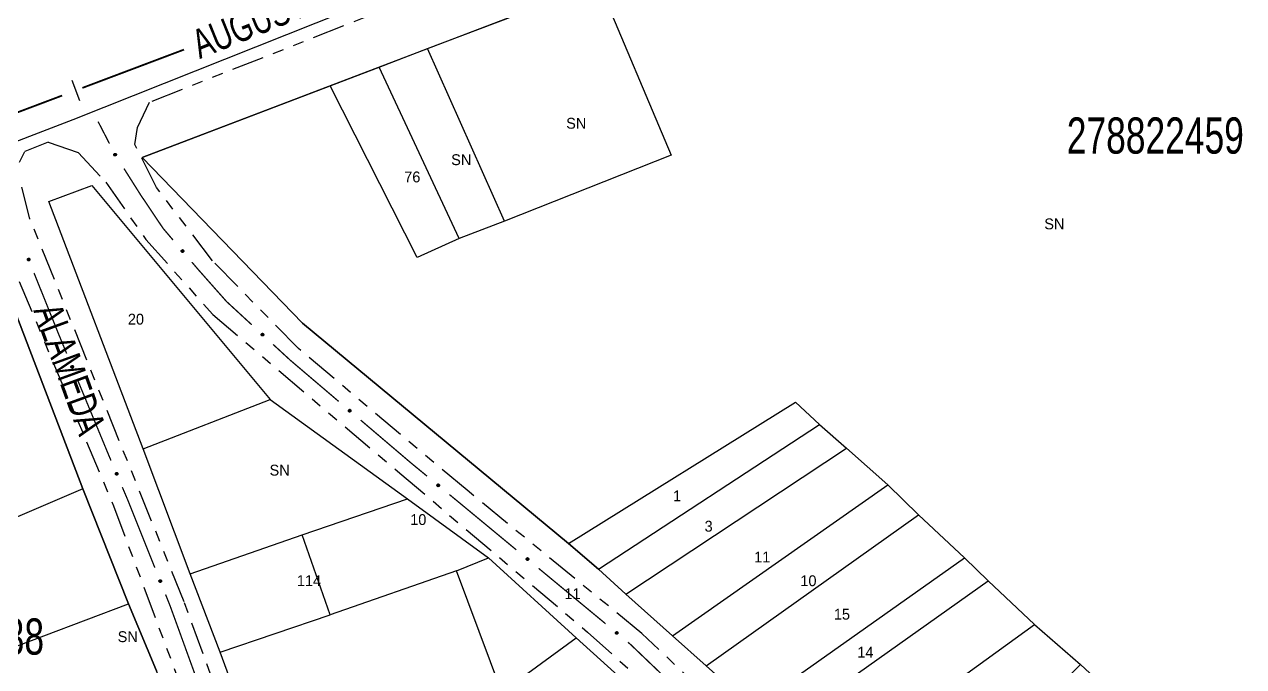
# Model space of a CAD drawing. Extents: x 204373 to 205952, y 4873300 to 4875179.
# Drawn here: x 205431.5 to 205599.9, y 4874945.9 to 4875034.7 of the extents above; entities that cross this region are included whole.
import ezdxf
from ezdxf.enums import TextEntityAlignment as Align

# ---------------------------------------------------------------- set-up
doc = ezdxf.new("R2010")
doc.units = 0
doc.header["$LTSCALE"] = 1.5
doc.header["$MEASUREMENT"] = 0
doc.linetypes.add('TRACO_25', pattern=[8, 3, -1, 1, -1, 1, -1])
for name, color, linetype in [('CD_MALHA_LOTES', 7, 'CONTINUOUS'), ('CD_TXT_QUADRA', 255, 'CONTINUOUS'), ('LM-LIM-SETORES-BAIRROS', 250, 'CONTINUOUS'), ('RU-QUADRA', 220, 'CONTINUOUS'), ('SV-EIXO-RUA-N-PAV', 6, 'CONTINUOUS'), ('SV-FX-DOM-EST', 20, 'CONTINUOUS'), ('SV-ROD-ESTADUAIS', 20, 'CONTINUOUS'), ('SV-RUA-NAO-PAV', 7, 'CONTINUOUS'), ('SV-TXT-ROD-EST', 7, 'CONTINUOUS'), ('SV-TXT-RUA-PAV', 7, 'CONTINUOUS'), ('Th_NmrPort', 1, 'CONTINUOUS')]:
    doc.layers.add(name, color=color, linetype=linetype)
doc.styles.add('ARIAL', font='ARIAL.SHX')

msp = doc.modelspace()

# ---------------------------------------------------------------- linework, layer by layer
at = {"layer": 'CD_MALHA_LOTES', "linetype": 'Continuous', "flags": 128}
for points in [[(205487.186202, 4875031.316853), (205510.834415, 4875040.330539)], [(205510.834415, 4875040.330539), (205520.859029, 4875016.613789)], [(205480.498944, 4875028.767956), (205487.186202, 4875031.316853)], [(205497.805803, 4875007.502276), (205487.186202, 4875031.316853)], [(205473.702082, 4875026.177283), (205480.498944, 4875028.767956)], [(205491.548498, 4875005.087176), (205480.498944, 4875028.767956)], [(205447.747368, 4875016.284457), (205473.702082, 4875026.177283)], [(205485.730303, 4875002.452521), (205473.702082, 4875026.177283)], [(205506.642873, 4874962.932704), (205469.871217, 4874993.397403), (205447.747368, 4875016.284457)], [(205520.859029, 4875016.613789), (205497.805803, 4875007.502276)], [(205434.848452, 4875010.216324), (205440.797782, 4875012.430028)], [(205440.797782, 4875012.430028), (205465.425242, 4874982.821733)], [(205447.853965, 4874976.042264), (205434.848452, 4875010.216324)], [(205497.805803, 4875007.502276), (205491.548498, 4875005.087176)], [(205426.250975, 4875005.065367), (205439.556453, 4874970.508084)], [(205491.548498, 4875005.087176), (205485.730303, 4875002.452521)], [(205447.853965, 4874976.042264), (205465.425242, 4874982.821733)], [(205465.425242, 4874982.821733), (205484.380085, 4874969.124438)], [(205506.642873, 4874962.932704), (205538.039172, 4874982.473058)], [(205538.039172, 4874982.473058), (205541.33249, 4874979.399295)], [(205510.814409, 4874959.419831), (205541.33249, 4874979.399295)], [(205541.33249, 4874979.399295), (205545.064917, 4874976.105976)], [(205454.356721, 4874958.747699), (205447.853965, 4874976.042264)], [(205514.58204, 4874955.946405), (205545.064917, 4874976.105976)], [(205545.064917, 4874976.105976), (205550.773335, 4874971.056222)], [(205521.038602, 4874950.202014), (205550.773335, 4874971.056222)], [(205550.773335, 4874971.056222), (205554.99976, 4874966.884686)], [(205439.556453, 4874970.508084), (205421.446219, 4874962.746555)], [(205439.556453, 4874970.508084), (205445.839596, 4874954.615429)], [(205469.852651, 4874964.143603), (205484.380085, 4874969.124438)], [(205484.380085, 4874969.124438), (205495.586963, 4874960.961403)], [(205525.677465, 4874946.062096), (205554.99976, 4874966.884686)], [(205554.99976, 4874966.884686), (205561.366842, 4874960.956713)], [(205454.356721, 4874958.747699), (205469.852651, 4874964.143603)], [(205473.726633, 4874953.075082), (205469.852651, 4874964.143603)], [(205510.814409, 4874959.419831), (205506.642873, 4874962.932704)], [(205491.159555, 4874959.162768), (205495.586963, 4874960.961403)], [(205495.586963, 4874960.961403), (205507.693159, 4874949.892882)], [(205532.125226, 4874940.307843), (205561.366842, 4874960.956713)], [(205561.366842, 4874960.956713), (205564.66016, 4874957.773172)], [(205458.507416, 4874947.95589), (205454.356721, 4874958.747699)], [(205491.159555, 4874959.162768), (205473.726633, 4874953.075082)], [(205497.454776, 4874942.42163), (205491.159555, 4874959.162768)], [(205514.58204, 4874955.946405), (205510.814409, 4874959.419831)], [(205535.601088, 4874937.205838), (205564.66016, 4874957.773172)], [(205564.66016, 4874957.773172), (205571.027242, 4874951.735423)], [(205521.038602, 4874950.202014), (205514.58204, 4874955.946405)], [(205428.283756, 4874947.96269), (205445.839596, 4874954.615429)], [(205445.839596, 4874954.615429), (205449.72036, 4874945.375513)], [(205458.507416, 4874947.95589), (205473.726633, 4874953.075082)], [(205542.467721, 4874931.077765), (205571.027242, 4874951.735423)], [(205571.027242, 4874951.735423), (205577.394323, 4874946.246559)], [(205497.454776, 4874942.42163), (205507.693159, 4874949.892882)], [(205507.693159, 4874949.892882), (205518.76168, 4874939.931212)], [(205525.677465, 4874946.062096), (205521.038602, 4874950.202014)], [(205466.186203, 4874927.064056), (205458.507416, 4874947.95589)], [(205532.125226, 4874940.307843), (205525.677465, 4874946.062096)], [(205552.969558, 4874921.705483), (205577.394323, 4874946.246559)], [(205577.394323, 4874946.246559), (205580.687641, 4874943.172795)]]:
    msp.add_lwpolyline(points, dxfattribs=at)
at = {"layer": 'LM-LIM-SETORES-BAIRROS', "const_width": 0.25}
for points in [[(205453.513445, 4875031.180997), (205439.477659, 4875025.889806)], [(205436.670501, 4875024.831568), (205422.634715, 4875019.540378)]]:
    msp.add_lwpolyline(points, dxfattribs=at)
at = {"layer": 'LM-LIM-SETORES-BAIRROS'}
msp.add_lwpolyline([(205438.01282, 4875026.940639), (205439.071058, 4875024.133482)], dxfattribs=at)
at = {"layer": 'RU-QUADRA', "linetype": 'Continuous', "flags": 128}
for points in [[(205627.604594, 4875084.838332), (205447.747368, 4875016.284457), (205469.871217, 4874993.397403), (205506.642873, 4874962.932704), (205510.814409, 4874959.419831), (205514.590841, 4874955.956267), (205521.038602, 4874950.202014), (205525.677465, 4874946.062096), (205532.125226, 4874940.307843), (205535.601088, 4874937.205838), (205542.467721, 4874931.077765), (205552.969558, 4874921.705483), (205556.097533, 4874919.131573), (205560.159139, 4874915.289198), (205563.763789, 4874912.072257), (205568.288602, 4874908.027565), (205577.393752, 4874899.782391), (205581.898368, 4874895.703234), (205585.085276, 4874892.817327), (205589.482534, 4874888.835387), (205593.373798, 4874885.311651), (205604.120147, 4874895.314481)], [(205466.186203, 4874927.064056), (205458.507416, 4874947.95589), (205454.356721, 4874958.747699), (205447.853965, 4874976.042264), (205434.848452, 4875010.216324), (205440.797782, 4875012.430028), (205465.425242, 4874982.821733), (205484.380085, 4874969.124438), (205495.586963, 4874960.961403), (205507.693159, 4874949.892882), (205518.76168, 4874939.931212)]]:
    msp.add_lwpolyline(points, dxfattribs=at)
msp.add_lwpolyline([(205400.194413, 4874995.640654), (205376.909826, 4874987.32473), (205392.987279, 4874946.8539), (205400.194413, 4874928.004472), (205403.520783, 4874918.764557), (205407.216749, 4874908.970246), (205410.912715, 4874899.730331), (205422.000614, 4874871.086593), (205436.784479, 4874876.630542), (205450.459554, 4874881.804895), (205471.341763, 4874889.381626), (205463.94983, 4874907.861457), (205460.438662, 4874916.916574), (205456.927494, 4874926.710884), (205449.72036, 4874945.375513), (205445.839596, 4874954.615429), (205439.556453, 4874970.508084), (205426.250975, 4875005.065367)], close=True, dxfattribs=at)
at = {"layer": 'SV-EIXO-RUA-N-PAV', "const_width": 0.18}
for points in [[(205441.838409, 4875020.862829), (205441.645658, 4875021.235307)], [(205443.217185, 4875018.198439), (205441.838409, 4875020.862829)], [(205447.512382, 4875011.127963), (205445.22644, 4875014.743907)], [(205447.914814, 4875010.528421), (205447.512382, 4875011.127963)], [(205450.63705, 4875006.472845), (205447.914814, 4875010.528421)], [(205450.712017, 4875006.38497), (205450.63705, 4875006.472845)], [(205452.010056, 4875004.863427), (205450.712017, 4875006.38497)], [(205455.451589, 4875000.829312), (205454.606135, 4875001.820341)], [(205455.913948, 4875000.307294), (205455.451589, 4875000.829312)], [(205432.793765, 4875000.3164), (205436.154193, 4874991.967297)], [(205459.40525, 4874996.365501), (205455.913948, 4875000.307294)], [(205459.945614, 4874995.86821), (205459.40525, 4874996.365501)], [(205462.888913, 4874993.159522), (205459.945614, 4874995.86821)], [(205436.154193, 4874991.967297), (205436.193432, 4874991.869806)], [(205436.193432, 4874991.869806), (205437.30061, 4874989.194988)], [(205468.205335, 4874988.266872), (205465.832212, 4874990.450834)], [(205468.795496, 4874987.764728), (205468.205335, 4874988.266872)], [(205474.888422, 4874982.580498), (205468.795496, 4874987.764728)], [(205438.830438, 4874985.499094), (205442.655008, 4874976.259362)], [(205484.880859, 4874974.078329), (205477.934886, 4874979.988383)], [(205442.655008, 4874976.259362), (205443.016686, 4874975.385588)], [(205443.016686, 4874975.385588), (205443.428576, 4874974.415042)], [(205485.560592, 4874973.51951), (205484.880859, 4874974.078329)], [(205487.105524, 4874972.249398), (205485.560592, 4874973.51951)], [(205444.991237, 4874970.732911), (205445.772567, 4874968.891845)], [(205445.772567, 4874968.891845), (205445.790626, 4874968.849293)], [(205445.790626, 4874968.849293), (205449.487365, 4874959.607446)], [(205491.512807, 4874968.626103), (205490.195388, 4874969.709173)], [(205491.739716, 4874968.438329), (205491.512807, 4874968.626103)], [(205499.443876, 4874962.062913), (205491.739716, 4874968.438329)], [(205510.73908, 4874952.715804), (205502.525539, 4874959.512747)], [(205450.972928, 4874955.893539), (205451.344318, 4874954.965062)], [(205451.344318, 4874954.965062), (205451.593581, 4874954.341907)], [(205451.593581, 4874954.341907), (205455.119239, 4874944.633421)], [(205510.999981, 4874952.499628), (205510.73908, 4874952.715804)], [(205511.770003, 4874951.861611), (205510.999981, 4874952.499628)], [(205515.202891, 4874949.017218), (205514.850089, 4874949.309539)], [(205515.594439, 4874948.642693), (205515.202891, 4874949.017218)], [(205523.543499, 4874941.039244), (205515.594439, 4874948.642693)]]:
    msp.add_lwpolyline(points, dxfattribs=at)
at = {"layer": 'SV-EIXO-RUA-N-PAV'}
for points in [[(205443.97337, 4875016.497643), (205443.926556, 4875016.511802), (205443.889217, 4875016.533543), (205443.863293, 4875016.56064), (205443.846629, 4875016.590558), (205443.833027, 4875016.623086), (205443.82655, 4875016.658906), (205443.828167, 4875016.700255), (205443.842041, 4875016.747316), (205443.866827, 4875016.784103), (205443.892032, 4875016.810939), (205443.922229, 4875016.830112), (205443.954049, 4875016.842796), (205443.99148, 4875016.848293), (205444.033367, 4875016.846245), (205444.080351, 4875016.83115), (205444.116811, 4875016.809584), (205444.141198, 4875016.782716), (205444.16028, 4875016.752237), (205444.173768, 4875016.718862), (205444.179924, 4875016.683664), (205444.177786, 4875016.641493), (205444.162272, 4875016.595318), (205444.141178, 4875016.558708), (205444.11466, 4875016.53395), (205444.084229, 4875016.515839), (205444.05177, 4875016.5018), (205444.016034, 4875016.49379), (205443.97337, 4875016.497643)], [(205453.317601, 4875003.161131), (205453.268796, 4875003.164305), (205453.227499, 4875003.177012), (205453.196106, 4875003.197525), (205453.173091, 4875003.222885), (205453.152468, 4875003.251481), (205453.138036, 4875003.284899), (205453.130235, 4875003.325538), (205453.133075, 4875003.374518), (205453.148873, 4875003.415967), (205453.167336, 4875003.447821), (205453.192398, 4875003.473342), (205453.220514, 4875003.492911), (205453.255722, 4875003.506753), (205453.296983, 4875003.514257), (205453.346166, 4875003.51021), (205453.386567, 4875003.497474), (205453.41641, 4875003.476836), (205453.441908, 4875003.451478), (205453.462613, 4875003.422031), (205453.47659, 4875003.389146), (205453.48407, 4875003.347589), (205453.479432, 4875003.299099), (205453.46719, 4875003.258659), (205453.446976, 4875003.228533), (205453.421446, 4875003.203992), (205453.393016, 4875003.182959), (205453.360027, 4875003.167053), (205453.317601, 4875003.161131)], [(205432.095475, 4875002.346148), (205432.140737, 4875002.327618), (205432.175849, 4875002.302436), (205432.199089, 4875002.273005), (205432.212844, 4875002.241643), (205432.223302, 4875002.207973), (205432.226356, 4875002.1717), (205432.220829, 4875002.13069), (205432.202559, 4875002.085155), (205432.1744, 4875002.050882), (205432.146764, 4875002.026554), (205432.114887, 4875002.010329), (205432.082008, 4875002.000717), (205432.044225, 4875001.99879), (205432.00272, 4875002.004798), (205431.957378, 4875002.024277), (205431.923125, 4875002.0492), (205431.901394, 4875002.078257), (205431.885285, 4875002.110407), (205431.87502, 4875002.14491), (205431.872227, 4875002.180533), (205431.87835, 4875002.222311), (205431.898169, 4875002.266809), (205431.922637, 4875002.301256), (205431.951381, 4875002.32339), (205431.983391, 4875002.338537), (205432.017034, 4875002.349437), (205432.053368, 4875002.354026), (205432.095475, 4875002.346148)], [(205464.391743, 4874991.626881), (205464.34291, 4874991.624161), (205464.300384, 4874991.631808), (205464.266752, 4874991.648395), (205464.240853, 4874991.670802), (205464.21694, 4874991.69671), (205464.198593, 4874991.728149), (205464.185959, 4874991.767554), (205464.182887, 4874991.816521), (205464.193584, 4874991.859569), (205464.208081, 4874991.893413), (205464.229891, 4874991.921763), (205464.255448, 4874991.944572), (205464.288736, 4874991.96255), (205464.328794, 4874991.974963), (205464.378107, 4874991.976861), (205464.419746, 4874991.969078), (205464.451856, 4874991.95218), (205464.480219, 4874991.930073), (205464.504316, 4874991.903331), (205464.522147, 4874991.872366), (205464.534573, 4874991.832011), (205464.535801, 4874991.783315), (205464.528513, 4874991.741696), (205464.51207, 4874991.709357), (205464.489677, 4874991.681923), (205464.463984, 4874991.657623), (205464.433148, 4874991.637864), (205464.391743, 4874991.626881)], [(205438.112284, 4874987.521899), (205438.157725, 4874987.503814), (205438.193082, 4874987.478978), (205438.216609, 4874987.449776), (205438.230671, 4874987.41855), (205438.241459, 4874987.384984), (205438.244869, 4874987.348743), (205438.239743, 4874987.307681), (205438.221921, 4874987.261969), (205438.194099, 4874987.227422), (205438.166704, 4874987.202824), (205438.134987, 4874987.186287), (205438.102204, 4874987.176353), (205438.064441, 4874987.174056), (205438.02288, 4874987.179656), (205437.977349, 4874987.19869), (205437.942853, 4874987.223276), (205437.920838, 4874987.252119), (205437.904414, 4874987.28411), (205437.893812, 4874987.31851), (205437.890669, 4874987.354104), (205437.896383, 4874987.39594), (205437.915765, 4874987.44063), (205437.939894, 4874987.475316), (205437.96842, 4874987.49773), (205438.000279, 4874987.51319), (205438.033814, 4874987.524419), (205438.070102, 4874987.529364), (205438.112284, 4874987.521899)], [(205476.449748, 4874981.107492), (205476.401058, 4874981.102874), (205476.358267, 4874981.108861), (205476.324015, 4874981.124126), (205476.297264, 4874981.145509), (205476.272361, 4874981.170466), (205476.252805, 4874981.201168), (205476.238647, 4874981.240052), (205476.233672, 4874981.288862), (205476.242686, 4874981.332294), (205476.255855, 4874981.366675), (205476.276546, 4874981.395853), (205476.301196, 4874981.419639), (205476.333759, 4874981.438898), (205476.373304, 4874981.452861), (205476.422505, 4874981.456676), (205476.464416, 4874981.450519), (205476.497159, 4874981.434883), (205476.526361, 4874981.413897), (205476.55148, 4874981.388113), (205476.570503, 4874981.357865), (205476.584489, 4874981.318024), (205476.587611, 4874981.269412), (205476.581947, 4874981.227541), (205476.566776, 4874981.194587), (205476.545467, 4874981.166303), (205476.520739, 4874981.141021), (205476.490695, 4874981.120078), (205476.449748, 4874981.107492)], [(205444.255108, 4874972.749244), (205444.300709, 4874972.731564), (205444.336286, 4874972.707043), (205444.360072, 4874972.678052), (205444.374411, 4874972.646952), (205444.385497, 4874972.613484), (205444.389229, 4874972.577274), (205444.38447, 4874972.536168), (205444.367055, 4874972.4903), (205444.339541, 4874972.455506), (205444.312366, 4874972.430666), (205444.280798, 4874972.413847), (205444.248104, 4874972.403622), (205444.210364, 4874972.400989), (205444.168754, 4874972.406219), (205444.123055, 4874972.424846), (205444.088342, 4874972.449125), (205444.066071, 4874972.477771), (205444.049364, 4874972.509614), (205444.038455, 4874972.543918), (205444.034996, 4874972.579483), (205444.040338, 4874972.621369), (205444.059321, 4874972.66623), (205444.08314, 4874972.701128), (205444.111465, 4874972.723795), (205444.143186, 4874972.739538), (205444.176619, 4874972.751066), (205444.212862, 4874972.756333), (205444.255108, 4874972.749244)], [(205488.691537, 4874970.803007), (205488.642932, 4874970.797566), (205488.600046, 4874970.802828), (205488.56554, 4874970.817512), (205488.538432, 4874970.838439), (205488.51311, 4874970.862972), (205488.493037, 4874970.893339), (205488.478224, 4874970.931977), (205488.472424, 4874970.980696), (205488.480702, 4874971.024275), (205488.493289, 4874971.058874), (205488.513482, 4874971.088398), (205488.537727, 4874971.112597), (205488.56996, 4874971.132404), (205488.609263, 4874971.147033), (205488.658393, 4874971.15168), (205488.700402, 4874971.146233), (205488.733404, 4874971.131153), (205488.762957, 4874971.110664), (205488.788508, 4874971.085308), (205488.80804, 4874971.055386), (205488.822698, 4874971.015787), (205488.826642, 4874970.967235), (205488.821687, 4874970.925274), (205488.807075, 4874970.892068), (205488.786248, 4874970.863428), (205488.76195, 4874970.837731), (205488.732265, 4874970.816283), (205488.691537, 4874970.803007)], [(205501.02522, 4874960.61142), (205500.976598, 4874960.606135), (205500.933729, 4874960.611536), (205500.899271, 4874960.626331), (205500.87223, 4874960.647346), (205500.846987, 4874960.67196), (205500.827013, 4874960.702391), (205500.812325, 4874960.741077), (205500.806681, 4874960.789814), (205500.8151, 4874960.833366), (205500.827797, 4874960.867925), (205500.848086, 4874960.897383), (205500.872409, 4874960.921504), (205500.904705, 4874960.941207), (205500.944055, 4874960.95571), (205500.9932, 4874960.960199), (205501.035191, 4874960.954616), (205501.068145, 4874960.93943), (205501.097631, 4874960.918845), (205501.1231, 4874960.893407), (205501.142536, 4874960.863422), (205501.157066, 4874960.823777), (205501.160854, 4874960.775212), (205501.155764, 4874960.733267), (205501.141044, 4874960.700109), (205501.120125, 4874960.671536), (205501.095745, 4874960.645918), (205501.065991, 4874960.624565), (205501.02522, 4874960.61142)], [(205450.278992, 4874957.924779), (205450.324214, 4874957.906152), (205450.359272, 4874957.880896), (205450.382448, 4874957.851415), (205450.396136, 4874957.820023), (205450.406522, 4874957.78633), (205450.409499, 4874957.750051), (205450.403883, 4874957.709053), (205450.385516, 4874957.663558), (205450.357283, 4874957.629345), (205450.329596, 4874957.605077), (205450.297684, 4874957.588919), (205450.264784, 4874957.579378), (205450.226997, 4874957.577532), (205450.185506, 4874957.583629), (205450.140205, 4874957.603205), (205450.106006, 4874957.628201), (205450.084337, 4874957.657305), (205450.068296, 4874957.68949), (205450.058106, 4874957.724015), (205450.055389, 4874957.759644), (205450.061602, 4874957.801409), (205450.081516, 4874957.845864), (205450.106058, 4874957.880259), (205450.13485, 4874957.90233), (205450.166891, 4874957.917409), (205450.200558, 4874957.928237), (205450.236902, 4874957.932747), (205450.278992, 4874957.924779)], [(205513.35045, 4874950.40914), (205513.301824, 4874950.403885), (205513.258959, 4874950.409312), (205513.22451, 4874950.424129), (205513.197482, 4874950.44516), (205513.172254, 4874950.46979), (205513.152299, 4874950.500233), (205513.137634, 4874950.538928), (205513.132021, 4874950.587669), (205513.140466, 4874950.631215), (205513.153186, 4874950.665766), (205513.173493, 4874950.695212), (205513.19783, 4874950.719318), (205513.230138, 4874950.739002), (205513.269497, 4874950.753479), (205513.318645, 4874950.757938), (205513.360632, 4874950.752329), (205513.393577, 4874950.737123), (205513.42305, 4874950.71652), (205513.448504, 4874950.691066), (205513.467921, 4874950.661069), (205513.482427, 4874950.621415), (205513.486184, 4874950.572848), (205513.481068, 4874950.530906), (205513.466329, 4874950.497757), (205513.445392, 4874950.469197), (205513.420996, 4874950.443594), (205513.391229, 4874950.422259), (205513.35045, 4874950.40914)]]:
    msp.add_lwpolyline(points, close=True, dxfattribs=at)
for points in [[(205443.926556, 4875016.511802), (205443.82655, 4875016.658906)], [(205443.97337, 4875016.497643), (205443.828167, 4875016.700255)], [(205443.948183, 4875016.506392), (205443.831132, 4875016.673206)], [(205443.889217, 4875016.533543), (205443.833027, 4875016.623086)], [(205443.905217, 4875016.524104), (205443.834733, 4875016.633587)], [(205443.995913, 4875016.49729), (205443.838394, 4875016.72152)], [(205444.016034, 4875016.49379), (205443.842041, 4875016.747316)], [(205444.031854, 4875016.502061), (205443.856149, 4875016.761436)], [(205444.05177, 4875016.5018), (205443.866827, 4875016.784103)], [(205444.065286, 4875016.51168), (205443.880132, 4875016.792284)], [(205444.084229, 4875016.515839), (205443.892032, 4875016.810939)], [(205444.098634, 4875016.5274), (205443.910259, 4875016.820165)], [(205444.11466, 4875016.53395), (205443.922229, 4875016.830112)], [(205444.127007, 4875016.549765), (205443.939972, 4875016.834004)], [(205444.141178, 4875016.558708), (205443.954049, 4875016.842796)], [(205444.151617, 4875016.579401), (205443.97587, 4875016.841826)], [(205444.162272, 4875016.595318), (205443.99148, 4875016.848293)], [(205444.166905, 4875016.621113), (205444.014277, 4875016.844801)], [(205444.177786, 4875016.641493), (205444.033367, 4875016.846245)], [(205444.174211, 4875016.666376), (205444.060837, 4875016.832021)], [(205444.179924, 4875016.683664), (205444.080351, 4875016.83115)], [(205444.174287, 4875016.704825), (205444.101964, 4875016.814894)], [(205444.173768, 4875016.718862), (205444.116811, 4875016.809584)], [(205453.317601, 4875003.161131), (205453.130235, 4875003.325538)], [(205453.360027, 4875003.167053), (205453.133075, 4875003.374518)], [(205453.339637, 4875003.165899), (205453.135373, 4875003.348568)], [(205453.268796, 4875003.164305), (205453.138036, 4875003.284899)], [(205453.291087, 4875003.16394), (205453.139256, 4875003.299865)], [(205453.373559, 4875003.178696), (205453.143614, 4875003.39147)], [(205453.393016, 4875003.182959), (205453.148873, 4875003.415967)], [(205453.245223, 4875003.171447), (205453.151748, 4875003.262095)], [(205453.227499, 4875003.177012), (205453.152468, 4875003.251481)], [(205453.403939, 4875003.195646), (205453.159977, 4875003.426952)], [(205453.421446, 4875003.203992), (205453.167336, 4875003.447821)], [(205453.432854, 4875003.218519), (205453.182996, 4875003.460939)], [(205453.446976, 4875003.228533), (205453.192398, 4875003.473342)], [(205453.455416, 4875003.246735), (205453.208796, 4875003.481156)], [(205453.46719, 4875003.258659), (205453.220514, 4875003.492911)], [(205453.472665, 4875003.28118), (205453.241986, 4875003.496915)], [(205453.479432, 4875003.299099), (205453.255722, 4875003.506753)], [(205453.478095, 4875003.325272), (205453.278718, 4875003.508522)], [(205453.48407, 4875003.347589), (205453.296983, 4875003.514257)], [(205453.474946, 4875003.371013), (205453.326962, 4875003.506633)], [(205453.47659, 4875003.389146), (205453.346166, 4875003.51021)], [(205453.466301, 4875003.408478), (205453.370902, 4875003.499278)], [(205453.462613, 4875003.422031), (205453.386567, 4875003.497474)], [(205431.872227, 4875002.180533), (205431.957378, 4875002.024277)], [(205431.87502, 4875002.14491), (205431.923125, 4875002.0492)], [(205431.875833, 4875002.158933), (205431.937402, 4875002.042507)], [(205431.87835, 4875002.222311), (205432.00272, 4875002.004798)], [(205431.879552, 4875002.197202), (205431.976722, 4875002.021561)], [(205431.891113, 4875002.241569), (205432.021861, 4875002.004427)], [(205431.898169, 4875002.266809), (205432.044225, 4875001.99879)], [(205431.910284, 4875002.281646), (205432.060378, 4875002.00375)], [(205431.922637, 4875002.301256), (205432.082008, 4875002.000717)], [(205431.937591, 4875002.308816), (205432.096856, 4875002.008135)], [(205431.951381, 4875002.32339), (205432.114887, 4875002.010329)], [(205431.967956, 4875002.328392), (205432.127745, 4875002.019097)], [(205431.983391, 4875002.338537), (205432.146764, 4875002.026554)], [(205432.002643, 4875002.340883), (205432.160379, 4875002.043999)], [(205432.017034, 4875002.349437), (205432.1744, 4875002.050882)], [(205432.036836, 4875002.347291), (205432.187177, 4875002.072436)], [(205432.053368, 4875002.354026), (205432.202559, 4875002.085155)], [(205432.073068, 4875002.348635), (205432.208633, 4875002.11049)], [(205432.095475, 4875002.346148), (205432.220829, 4875002.13069)], [(205432.11972, 4875002.335052), (205432.22044, 4875002.157898)], [(205432.140737, 4875002.327618), (205432.226356, 4875002.1717)], [(205432.160815, 4875002.313349), (205432.220608, 4875002.19768)], [(205432.175849, 4875002.302436), (205432.223302, 4875002.207973)], [(205464.433148, 4874991.637864), (205464.182887, 4874991.816521)], [(205464.391743, 4874991.626881), (205464.185959, 4874991.767554)], [(205464.413044, 4874991.634265), (205464.18829, 4874991.791035)], [(205464.445181, 4874991.65105), (205464.19131, 4874991.834617)], [(205464.463984, 4874991.657623), (205464.193584, 4874991.859569)], [(205464.365083, 4874991.62648), (205464.198003, 4874991.743154)], [(205464.34291, 4874991.624161), (205464.198593, 4874991.728149)], [(205464.473302, 4874991.671532), (205464.203285, 4874991.87181)], [(205464.489677, 4874991.681923), (205464.208081, 4874991.893413)], [(205464.318649, 4874991.628416), (205464.214948, 4874991.707161)], [(205464.300384, 4874991.631808), (205464.21694, 4874991.69671)], [(205464.499254, 4874991.697717), (205464.222049, 4874991.90832)], [(205464.51207, 4874991.709357), (205464.229891, 4874991.921763)], [(205464.518259, 4874991.728442), (205464.24523, 4874991.931493)], [(205464.528513, 4874991.741696), (205464.255448, 4874991.944572)], [(205464.531238, 4874991.764712), (205464.276283, 4874991.95113)], [(205464.535801, 4874991.783315), (205464.288736, 4874991.96255)], [(205464.531326, 4874991.809137), (205464.311352, 4874991.967071)], [(205464.534573, 4874991.832011), (205464.328794, 4874991.974963)], [(205464.522697, 4874991.854167), (205464.359473, 4874991.971)], [(205464.522147, 4874991.872366), (205464.378107, 4874991.976861)], [(205464.509608, 4874991.89032), (205464.403979, 4874991.968985)], [(205464.504316, 4874991.903331), (205464.419746, 4874991.969078)], [(205437.896383, 4874987.39594), (205438.02288, 4874987.179656)], [(205437.897831, 4874987.370844), (205437.996718, 4874987.196163)], [(205437.908956, 4874987.415322), (205438.042024, 4874987.179473)], [(205437.915765, 4874987.44063), (205438.064441, 4874987.174056)], [(205437.927734, 4874987.455585), (205438.080544, 4874987.179173)], [(205437.939894, 4874987.475316), (205438.102204, 4874987.176353)], [(205437.954773, 4874987.483022), (205438.116978, 4874987.183917)], [(205437.96842, 4874987.49773), (205438.134987, 4874987.186287)], [(205437.984944, 4874987.502894), (205438.147759, 4874987.195181)], [(205438.000279, 4874987.51319), (205438.166704, 4874987.202824)], [(205438.019507, 4874987.515724), (205438.180146, 4874987.220401)], [(205438.033814, 4874987.524419), (205438.194099, 4874987.227422)], [(205438.053636, 4874987.522467), (205438.206664, 4874987.249099)], [(205438.070102, 4874987.529364), (205438.221921, 4874987.261969)], [(205438.089853, 4874987.524167), (205438.227746, 4874987.287362)], [(205438.112284, 4874987.521899), (205438.239743, 4874987.307681)], [(205438.136636, 4874987.511042), (205438.239088, 4874987.334884)], [(205438.157725, 4874987.503814), (205438.244869, 4874987.348743)], [(205438.177942, 4874987.489743), (205438.238866, 4874987.374665)], [(205438.193082, 4874987.478978), (205438.241459, 4874987.384984)], [(205437.890669, 4874987.354104), (205437.977349, 4874987.19869)], [(205437.893812, 4874987.31851), (205437.942853, 4874987.223276)], [(205437.894488, 4874987.33254), (205437.957195, 4874987.216724)], [(205476.490695, 4874981.120078), (205476.233672, 4874981.288862)], [(205476.449748, 4874981.107492), (205476.238647, 4874981.240052)], [(205476.470747, 4874981.115699), (205476.240063, 4874981.263605)], [(205476.502206, 4874981.133722), (205476.241384, 4874981.307272)], [(205476.520739, 4874981.141021), (205476.242686, 4874981.332294)], [(205476.423124, 4874981.106054), (205476.251631, 4874981.216138)], [(205476.529508, 4874981.155282), (205476.251904, 4874981.344903)], [(205476.401058, 4874981.102874), (205476.252805, 4874981.201168)], [(205476.545467, 4874981.166303), (205476.255855, 4874981.366675)], [(205476.554422, 4874981.182457), (205476.269233, 4874981.382115)], [(205476.37665, 4874981.106181), (205476.269964, 4874981.180832)], [(205476.358267, 4874981.108861), (205476.272361, 4874981.170466)], [(205476.566776, 4874981.194587), (205476.276546, 4874981.395853)], [(205476.572217, 4874981.213899), (205476.291494, 4874981.406172)], [(205476.581947, 4874981.227541), (205476.301196, 4874981.419639)], [(205476.583776, 4874981.250646), (205476.321759, 4874981.427003)], [(205476.587611, 4874981.269412), (205476.333759, 4874981.438898)], [(205476.582134, 4874981.295041), (205476.356182, 4874981.444296)], [(205476.584489, 4874981.318024), (205476.373304, 4874981.452861)], [(205476.57176, 4874981.339701), (205476.404114, 4874981.450095)], [(205476.570503, 4874981.357865), (205476.422505, 4874981.456676)], [(205476.557274, 4874981.375317), (205476.448664, 4874981.449813)], [(205476.55148, 4874981.388113), (205476.464416, 4874981.450519)], [(205444.034996, 4874972.579483), (205444.123055, 4874972.424846)], [(205444.038455, 4874972.543918), (205444.088342, 4874972.449125)], [(205444.039006, 4874972.557954), (205444.102742, 4874972.4427)], [(205444.040338, 4874972.621369), (205444.168754, 4874972.406219)], [(205444.042009, 4874972.596286), (205444.142447, 4874972.422493)], [(205444.052737, 4874972.640862), (205444.187899, 4874972.406206)], [(205444.059321, 4874972.66623), (205444.210364, 4874972.400989)], [(205444.071156, 4874972.68129), (205444.226421, 4874972.406249)], [(205444.08314, 4874972.701128), (205444.248104, 4874972.403622)], [(205444.09795, 4874972.708967), (205444.26281, 4874972.411317)], [(205444.111465, 4874972.723795), (205444.280798, 4874972.413847)], [(205444.127943, 4874972.729107), (205444.29349, 4874972.422854)], [(205444.143186, 4874972.739538), (205444.312366, 4874972.430666)], [(205444.162391, 4874972.742244), (205444.325652, 4874972.448362)], [(205444.176619, 4874972.751066), (205444.339541, 4874972.455506)], [(205444.196458, 4874972.74929), (205444.351913, 4874972.477295)], [(205444.212862, 4874972.756333), (205444.367055, 4874972.4903)], [(205444.232658, 4874972.751312), (205444.372654, 4874972.515743)], [(205444.255108, 4874972.749244), (205444.38447, 4874972.536168)], [(205444.279556, 4874972.738604), (205444.383572, 4874972.563364)], [(205444.300709, 4874972.731564), (205444.389229, 4874972.577274)], [(205444.32105, 4874972.717673), (205444.382997, 4874972.603143)], [(205444.336286, 4874972.707043), (205444.385497, 4874972.613484)], [(205488.732265, 4874970.816283), (205488.472424, 4874970.980696)], [(205488.691537, 4874970.803007), (205488.478224, 4874970.931977)], [(205488.712393, 4874970.811568), (205488.479241, 4874970.955552)], [(205488.743544, 4874970.83012), (205488.479824, 4874970.999234)], [(205488.76195, 4874970.837731), (205488.480702, 4874971.024275)], [(205488.770477, 4874970.852139), (205488.489706, 4874971.037038)], [(205488.664941, 4874970.801119), (205488.491611, 4874970.908287)], [(205488.642932, 4874970.797566), (205488.493037, 4874970.893339)], [(205488.786248, 4874970.863428), (205488.493289, 4874971.058874)], [(205488.794928, 4874970.879731), (205488.506403, 4874971.074538)], [(205488.618472, 4874970.80046), (205488.510538, 4874970.873296)], [(205488.600046, 4874970.802828), (205488.51311, 4874970.862972)], [(205488.807075, 4874970.892068), (205488.513482, 4874971.088398)], [(205488.812188, 4874970.911469), (205488.528254, 4874971.098968)], [(205488.821687, 4874970.925274), (205488.537727, 4874971.112597)], [(205488.823124, 4874970.948407), (205488.558163, 4874971.120308)], [(205488.826642, 4874970.967235), (205488.56996, 4874971.132404)], [(205488.820732, 4874970.992768), (205488.592288, 4874971.138181)], [(205488.822698, 4874971.015787), (205488.609263, 4874971.147033)], [(205488.809604, 4874971.037246), (205488.640115, 4874971.144789)], [(205488.80804, 4874971.055386), (205488.658393, 4874971.15168)], [(205488.794518, 4874971.072612), (205488.684664, 4874971.14526)], [(205488.788508, 4874971.085308), (205488.700402, 4874971.146233)], [(205501.065991, 4874960.624565), (205500.806681, 4874960.789814)], [(205501.02522, 4874960.61142), (205500.812325, 4874960.741077)], [(205501.046104, 4874960.619914), (205500.813417, 4874960.764648)], [(205501.077314, 4874960.638366), (205500.814141, 4874960.808328)], [(205501.095745, 4874960.645918), (205500.8151, 4874960.833366)], [(205501.104319, 4874960.660297), (205500.824144, 4874960.8461)], [(205500.998619, 4874960.609618), (205500.825635, 4874960.717344)], [(205500.976598, 4874960.606135), (205500.827013, 4874960.702391)], [(205501.120125, 4874960.671536), (205500.827797, 4874960.867925)], [(205501.128858, 4874960.687811), (205500.840962, 4874960.883546)], [(205500.952147, 4874960.609109), (205500.844449, 4874960.682292)], [(205500.933729, 4874960.611536), (205500.846987, 4874960.67196)], [(205501.141044, 4874960.700109), (205500.848086, 4874960.897383)], [(205501.146221, 4874960.719493), (205500.862892, 4874960.907906)], [(205501.155764, 4874960.733267), (205500.872409, 4874960.921504)], [(205501.157275, 4874960.756395), (205500.892869, 4874960.929149)], [(205501.160854, 4874960.775212), (205500.904705, 4874960.941207)], [(205501.155026, 4874960.800764), (205500.927052, 4874960.946912)], [(205501.157066, 4874960.823777), (205500.944055, 4874960.95571)], [(205501.144041, 4874960.845277), (205500.9749, 4874960.953366)], [(205501.142536, 4874960.863422), (205500.9932, 4874960.960199)], [(205501.129069, 4874960.880692), (205501.01945, 4874960.953694)], [(205501.1231, 4874960.893407), (205501.035191, 4874960.954616)], [(205450.055389, 4874957.759644), (205450.140205, 4874957.603205)], [(205450.058106, 4874957.724015), (205450.106006, 4874957.628201)], [(205450.058949, 4874957.738036), (205450.120268, 4874957.621478)], [(205450.061602, 4874957.801409), (205450.185506, 4874957.583629)], [(205450.06275, 4874957.776297), (205450.159543, 4874957.600447)], [(205450.074406, 4874957.820639), (205450.204646, 4874957.583217)], [(205450.081516, 4874957.845864), (205450.226997, 4874957.577532)], [(205450.093663, 4874957.860674), (205450.24316, 4874957.582457)], [(205450.106058, 4874957.880259), (205450.264784, 4874957.579378)], [(205450.121028, 4874957.887787), (205450.279648, 4874957.586765)], [(205450.13485, 4874957.90233), (205450.297684, 4874957.588919)], [(205450.151435, 4874957.907297), (205450.310561, 4874957.59766)], [(205450.166891, 4874957.917409), (205450.329596, 4874957.605077)], [(205450.186149, 4874957.919713), (205450.343248, 4874957.622492)], [(205450.200558, 4874957.928237), (205450.357283, 4874957.629345)], [(205450.220356, 4874957.926048), (205450.370106, 4874957.650871)], [(205450.236902, 4874957.932747), (205450.385516, 4874957.663558)], [(205450.25659, 4874957.927315), (205450.391644, 4874957.688879)], [(205450.278992, 4874957.924779), (205450.403883, 4874957.709053)], [(205450.303213, 4874957.913632), (205450.403553, 4874957.736262)], [(205450.324214, 4874957.906152), (205450.409499, 4874957.750051)], [(205450.344261, 4874957.891841), (205450.403807, 4874957.776044)], [(205450.359272, 4874957.880896), (205450.406522, 4874957.78633)], [(205513.391229, 4874950.422259), (205513.132021, 4874950.587669)], [(205513.35045, 4874950.40914), (205513.137634, 4874950.538928)], [(205513.371339, 4874950.417621), (205513.138742, 4874950.562499)], [(205513.40256, 4874950.436053), (205513.139492, 4874950.606178)], [(205513.420996, 4874950.443594), (205513.140466, 4874950.631215)], [(205513.429579, 4874950.457968), (205513.149519, 4874950.643944)], [(205513.323847, 4874950.407354), (205513.15093, 4874950.515187)], [(205513.301824, 4874950.403885), (205513.152299, 4874950.500233)], [(205513.445392, 4874950.469197), (205513.153186, 4874950.665766)], [(205513.454135, 4874950.485467), (205513.16636, 4874950.681379)], [(205513.277375, 4874950.406873), (205513.169723, 4874950.480123)], [(205513.258959, 4874950.409312), (205513.172254, 4874950.46979)], [(205513.466329, 4874950.497757), (205513.173493, 4874950.695212)], [(205513.471517, 4874950.517138), (205513.188305, 4874950.705726)], [(205513.481068, 4874950.530906), (205513.19783, 4874950.719318)], [(205513.482594, 4874950.554033), (205513.218295, 4874950.72695)], [(205513.486184, 4874950.572848), (205513.230138, 4874950.739002)], [(205513.480373, 4874950.598403), (205513.252489, 4874950.744692)], [(205513.482427, 4874950.621415), (205513.269497, 4874950.753479)], [(205513.469415, 4874950.642923), (205513.300341, 4874950.751117)], [(205513.467921, 4874950.661069), (205513.318645, 4874950.757938)], [(205513.454465, 4874950.678347), (205513.344891, 4874950.751417)], [(205513.448504, 4874950.691066), (205513.360632, 4874950.752329)]]:
    msp.add_lwpolyline(points, dxfattribs=at)
at = {"layer": 'SV-FX-DOM-EST', "linetype": 'TRACO_25'}
for points in [[(205681.929128, 4875115.913746, 8.312803), (205628.371648, 4875094.671336, 7.198166), (205497.906172, 4875043.255609, 5.439517), (205448.742866, 4875023.899704, 5.439517)], [(205434.748422, 4875018.390003, 5.439517), (205431.531669, 4875017.123547, 6.380766)]]:
    msp.add_polyline3d(points, dxfattribs=at)
at = {"layer": 'SV-ROD-ESTADUAIS', "linetype": 'Continuous'}
msp.add_polyline3d([(205796.764793, 4875160.201028, 9.44499), (205793.071295, 4875159.315847, 9.44499), (205773.394142, 4875153.432054, 8.929202), (205753.508058, 4875146.371774, 8.47891), (205741.740822, 4875141.889276, 8.020432), (205699.465086, 4875125.206169, 8.288033), (205614.83703, 4875091.799457, 6.133069), (205513.898154, 4875051.661165, 5.563365), (205438.148358, 4875021.472355, 6.331226), (205350.858763, 4874987.919611, 8.535731), (205295.64072, 4874968.065031, 8.535731)], dxfattribs=at)
at = {"layer": 'SV-RUA-NAO-PAV', "linetype": 'TRACO_25'}
for points in [[(205601.842102, 4874884.774762, 7.222936), (205597.443221, 4874880.131498, 7.024778), (205594.877207, 4874878.543013, 7.024778), (205592.28201, 4874878.62758, 6.752311), (205590.839382, 4874880.679736, 6.380766), (205587.99514, 4874883.726653, 6.232147), (205567.15297, 4874904.988383, 5.018431), (205536.53717, 4874931.778561, 5.464286), (205516.806004, 4874950.513099, 5.513825), (205492.62619, 4874970.296369, 4.745965), (205469.326031, 4874989.869988, 4.894583), (205457.470121, 4875002.011848, 5.067971), (205449.701822, 4875012.152047, 5.637674), (205446.731867, 4875018.069177, 5.811062), (205447.080195, 4875020.431572, 5.910141), (205448.742866, 4875023.899704, 5.934911)], [(205434.748422, 4875018.390003, 6.083529), (205438.889415, 4875016.985642, 6.033989), (205442.706476, 4875012.872519, 5.662444), (205448.227821, 4875004.96825, 5.241359), (205457.479968, 4874994.587522, 5.092741), (205483.353359, 4874972.649054, 4.944122), (205509.277118, 4874950.710111, 5.464286), (205522.470673, 4874938.882775, 5.736753)], [(205430.792672, 4875015.627676, 6.479845), (205431.531669, 4875017.123547, 6.479845)], [(205420.773565, 4875012.940134, 6.702772), (205424.413354, 4875011.963285, 6.702772), (205426.085088, 4875010.185798, 6.702772), (205443.771578, 4874968.166048, 6.752311), (205473.786377, 4874887.700569, 7.866949), (205473.836315, 4874884.805904, 7.866949), (205472.910984, 4874882.700633, 7.866949), (205470.909425, 4874881.360544, 7.866949), (205421.259712, 4874863.382597, 9.006355), (205419.756471, 4874864.27765, 8.907277), (205418.86789, 4874866.324569, 8.907277), (205401.635124, 4874914.078081, 8.535731), (205376.064168, 4874975.878047, 7.916488), (205371.246384, 4874989.287214, 7.941258), (205371.06429, 4874991.478456, 7.941258), (205371.801009, 4874993.920399, 7.941258)], [(205476.715049, 4874891.347248, 7.693561), (205453.526975, 4874954.886369, 6.727542), (205432.234663, 4875007.812306, 6.479845), (205430.773295, 4875013.438339, 6.504614)]]:
    msp.add_polyline3d(points, dxfattribs=at)

# ---------------------------------------------------------------- texts
at = {"layer": 'CD_TXT_QUADRA', "style": 'ARIAL', "width": 0.7}
for s, p in [('278822459', (205575.505852, 4875016.812597)), ('278822438', (205409.711526, 4874947.593093))]:
    msp.add_text(s, height=5, dxfattribs=at).set_placement(p)
at = {"layer": 'SV-TXT-ROD-EST', "style": 'ARIAL', "width": 0.7}
msp.add_text('AUGUSTO', height=4, rotation=22, dxfattribs=at).set_placement((205455.684965, 4875029.863584))
at = {"layer": 'SV-TXT-RUA-PAV', "style": 'ARIAL', "width": 0.7}
msp.add_text('ALAMEDA', height=4, rotation=290, dxfattribs=at).set_placement((205432.66807, 4874995.160453))
at = {"layer": 'Th_NmrPort', "color": 1}
for s, p in [('SN', (205506.327937, 4875021.004898)), ('SN', (205490.439609, 4875015.973594)), ('76', (205483.951875, 4875013.590345)), ('SN', (205572.396902, 4875007.102611)), ('20', (205445.760094, 4874993.938934)), ('SN', (205465.337768, 4874973.080307)), ('1', (205521.104638, 4874969.533122)), ('10', (205484.77772, 4874966.250852)), ('3', (205525.451757, 4874965.33456)), ('11', (205532.304387, 4874961.074818)), ('114', (205469.115078, 4874957.816012)), ('10', (205538.688775, 4874957.802288)), ('11', (205506.084623, 4874956.01247)), ('15', (205543.31893, 4874953.172133)), ('SN', (205444.35228, 4874950.074455)), ('14', (205546.565265, 4874947.925177))]:
    msp.add_text(s, height=1.5, dxfattribs=at).set_placement(p, align=Align.MIDDLE_LEFT)

doc.saveas('drawing.dxf')
